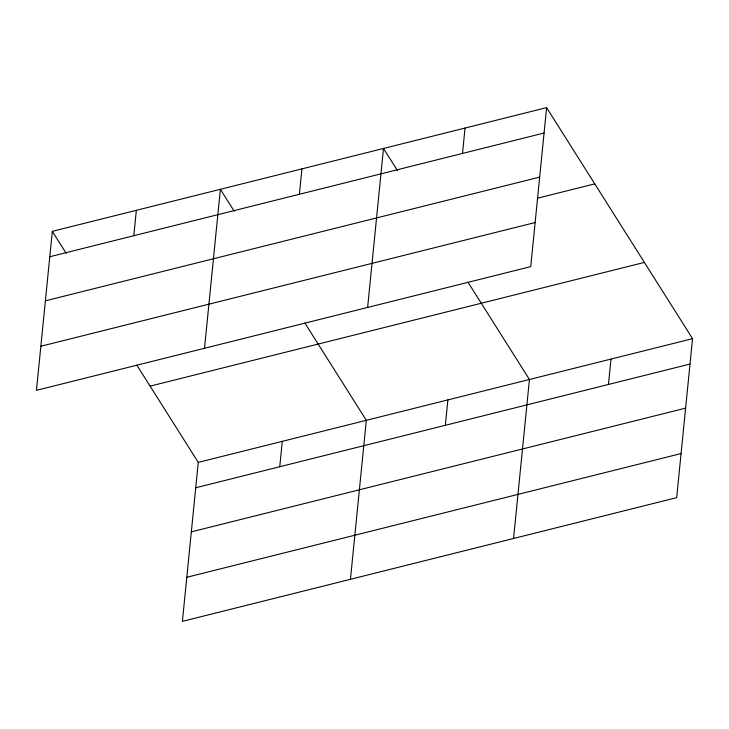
<?xml version="1.0" encoding="UTF-8"?>
<svg xmlns="http://www.w3.org/2000/svg" width="729" height="729" viewBox="0 0 729 729"><rect width="100%" height="100%" fill="white"/><g stroke="black" fill="none" stroke-linecap="round" stroke-linejoin="round"><path stroke-width="1.09" d="M52.324 231.348L36.45 390.334L530.739 266.623L546.604 107.637L52.324 231.348L66.166 253.264M133.817 235.713L136.35 210.317M204.512 348.28L220.377 189.285L234.228 211.2M136.788 365.056L198.261 462.377L182.396 621.363L676.676 497.652L692.55 338.666L546.604 107.637M299.4 194.269L301.934 168.873M279.754 466.742L282.287 441.346M367.626 307.456L383.49 148.461L397.341 170.376M350.449 579.309L366.322 420.314L304.85 323.002M462.514 153.445L465.047 128.049M445.346 425.299L447.879 399.902M513.562 538.485L529.436 379.49L467.963 282.169M608.46 384.465L610.993 359.078M49.782 256.745L544.071 133.024M45.38 300.831L539.67 177.12M537.455 198.215L594.764 183.872M40.851 346.248L535.141 222.536M150.101 386.133L644.39 262.422M198.261 462.377L692.55 338.666M195.727 487.774L690.017 364.053M191.326 531.86L685.615 408.149M186.797 577.277L681.077 453.566"/></g></svg>
